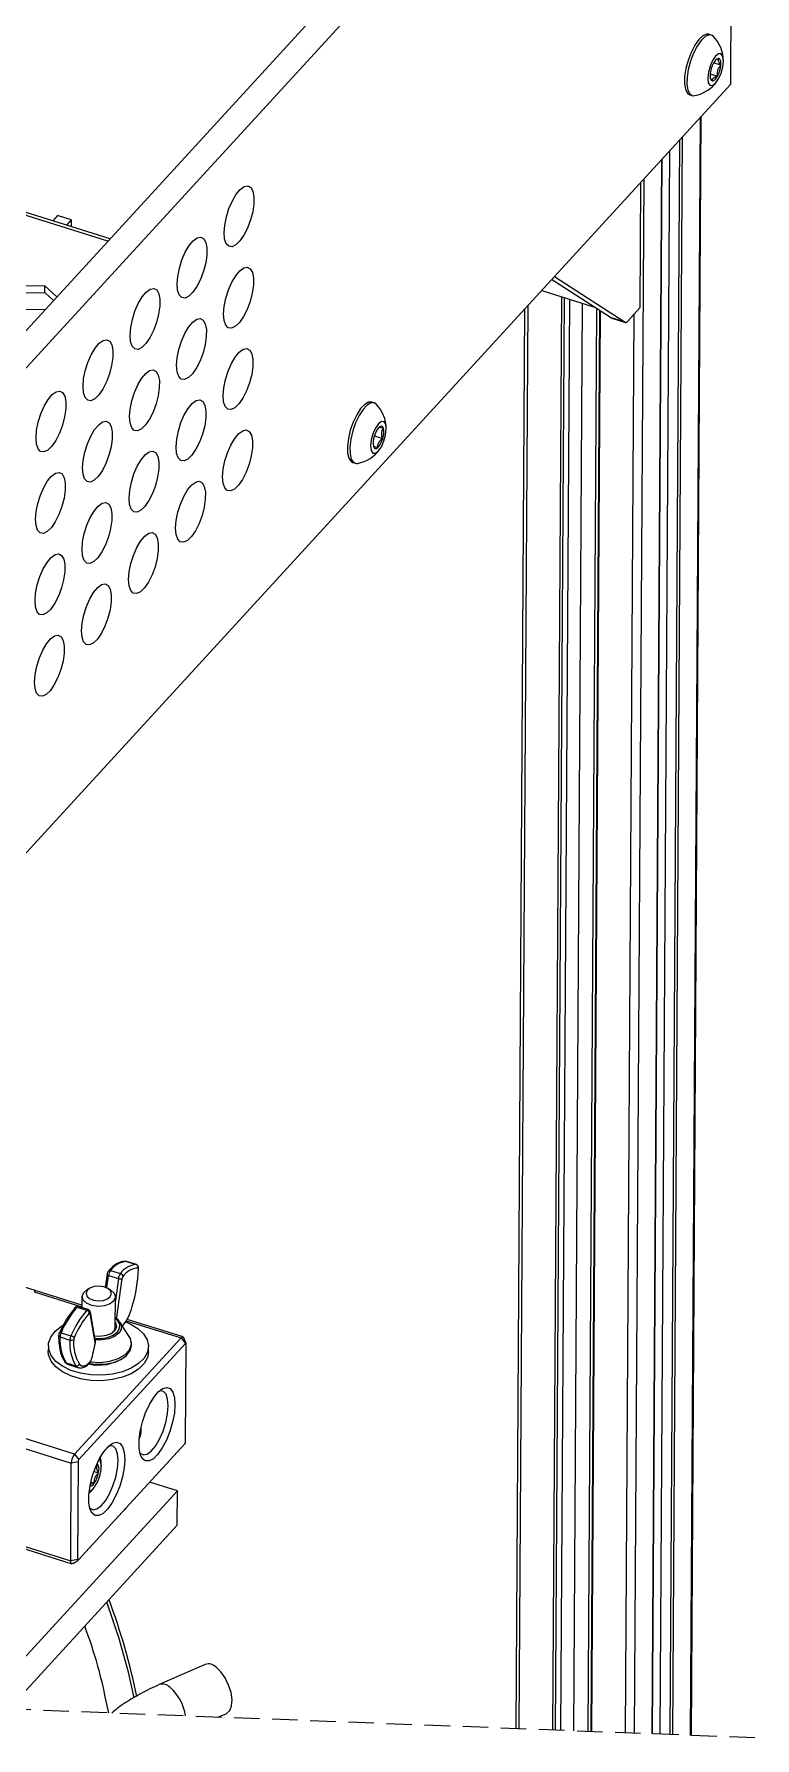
# Model space of a CAD drawing. Header units: millimetres. Extents: x -11 to 295, y 0 to 216.
# Drawn here: x 209.3 to 245.3, y 46.5 to 131.6 of the extents above; entities that cross this region are included whole.
import ezdxf

# ---------------------------------------------------------------- set-up
doc = ezdxf.new("R2010")
doc.units = ezdxf.units.MM
doc.linetypes.add('HIDDEN', pattern=[1.905, 1.27, -0.635])

msp = doc.modelspace()

# ---------------------------------------------------------------- linework, layer by layer
at = {"color": 7, "linetype": 'Continuous', "lineweight": 25}
for p, q in [((244.225, 151.547), (244.087, 129.034)), ((175.079, 77.995), (240.735, 149.6)), ((175.091, 79.865), (238.808, 149.357)), ((243.133, 131.508), (243.012, 131.546)), ((213.109, 121.329), (182.981, 130.79)), ((243.08, 129.576), (243.448, 129.46)), ((243.259, 130.125), (243.615, 130.013)), ((244.087, 129.034), (171.274, 49.623)), ((242.063, 128.525), (242.184, 128.487)), ((242.139, 46.606), (242.634, 127.45)), ((240.2, 46.681), (240.681, 125.32)), ((240.578, 46.666), (241.063, 125.736)), ((239.582, 117.905), (239.621, 124.163)), ((210.482, 122.495), (210.239, 122.23)), ((211.167, 122.28), (210.482, 122.495)), ((211.167, 122.28), (210.924, 122.015)), ((211.167, 122.28), (211.165, 121.94)), ((238.097, 117.397), (235.159, 119.297)), ((235.299, 119.45), (238.832, 117.166)), ((208.696, 118.632), (209.85, 118.651)), ((209.853, 118.989), (208.699, 118.971)), ((209.85, 118.651), (209.853, 118.989)), ((209.85, 118.651), (210.282, 118.246)), ((210.45, 118.429), (209.853, 118.989)), ((234.662, 118.755), (237.258, 117.939)), ((235.626, 46.857), (236.063, 118.315)), ((208.768, 117.806), (209.896, 117.824)), ((233.802, 117.817), (233.368, 46.944)), ((236.265, 46.832), (236.702, 118.114)), ((236.979, 46.805), (237.414, 117.839)), ((237.553, 117.749), (237.118, 46.799)), ((238.942, 117.208), (239.582, 117.905)), ((238.832, 117.166), (238.097, 117.397)), ((238.109, 117.392), (238.844, 117.161)), ((226.296, 113.145), (226.175, 113.183)), ((226.305, 111.498), (226.723, 111.367)), ((226.253, 110.983), (226.471, 110.914)), ((225.226, 110.162), (225.347, 110.124)), ((209.408, 68.809), (193.458, 73.817)), ((213.135, 69.828), (213.625, 69.674)), ((213.867, 70.274), (213.862, 70.274)), ((213.923, 70.272), (214.414, 70.118)), ((214.421, 70.116), (213.931, 70.27)), ((212.098, 68.943), (211.958, 68.865)), ((212.954, 69.632), (212.866, 68.99)), ((213.12, 68.858), (212.981, 68.938)), ((213.029, 69.573), (213.519, 69.419)), ((213.424, 67.383), (213.705, 69.421)), ((211.701, 68.089), (209.408, 68.809)), ((211.703, 68.518), (211.7, 67.969)), ((213.361, 66.989), (213.37, 68.508)), ((211.452, 67.993), (211.943, 67.839)), ((212.011, 67.871), (211.52, 68.025)), ((212.366, 66.229), (212.106, 67.677)), ((212.12, 67.74), (212.118, 67.749)), ((212.368, 66.355), (212.12, 67.74)), ((214.064, 66.533), (213.598, 67.245)), ((213.598, 67.245), (213.623, 67.202)), ((216.749, 66.503), (213.953, 67.382)), ((210.61, 66.503), (211.1, 66.349)), ((210.659, 66.711), (211.149, 66.557)), ((211.327, 60.65), (216.651, 66.456)), ((216.651, 66.456), (216.871, 66.184)), ((216.905, 66.185), (216.79, 66.46)), ((210.022, 66.06), (210.02, 65.789)), ((216.871, 66.184), (211.547, 60.377)), ((213.799, 65.476), (213.845, 65.512)), ((214.18, 66.152), (214.17, 66.246)), ((215.02, 65.759), (215.022, 66.03)), ((216.879, 61.282), (216.909, 66.159)), ((210.91, 65.215), (211.4, 65.061)), ((211.036, 65.124), (211.526, 64.97)), ((212.087, 65.208), (212.116, 65.24)), ((212.108, 65.264), (212.152, 65.312)), ((212.132, 65.263), (212.115, 65.241)), ((212.132, 65.263), (212.152, 65.312)), ((211.327, 60.65), (203.985, 62.955)), ((203.857, 62.505), (211.169, 60.208)), ((211.327, 60.65), (211.547, 60.377)), ((211.516, 55.365), (216.84, 61.172)), ((211.139, 55.331), (211.169, 60.208)), ((211.507, 60.267), (211.169, 60.208)), ((211.507, 60.267), (211.477, 55.39)), ((212.303, 59.794), (212.53, 59.723)), ((206.528, 47.979), (216.468, 58.819)), ((212.145, 59.252), (212.317, 59.198)), ((216.468, 58.819), (215.082, 59.255)), ((216.457, 57.099), (216.468, 58.819)), ((213.833, 57.893), (213.896, 57.933)), ((213.896, 57.961), (213.896, 57.933)), ((203.827, 57.628), (211.139, 55.331)), ((203.854, 57.49), (211.196, 55.184)), ((208.041, 47.92), (216.457, 57.099)), ((211.477, 55.39), (211.139, 55.331)), ((211.254, 55.197), (211.506, 55.356)), ((217.86, 50.152), (215.559, 49.145)), ((218.491, 47.517), (218.929, 47.709))]:
    msp.add_line(p, q, dxfattribs=at)
at = {"color": 8, "linetype": 'Continuous', "lineweight": 25}
for p, q in [((212.999, 121.209), (182.794, 130.694)), ((242.101, 46.607), (242.596, 127.408)), ((241.079, 46.647), (241.567, 126.286)), ((241.215, 46.642), (241.703, 126.434)), ((240.188, 46.681), (240.67, 125.307)), ((239.302, 46.715), (239.777, 124.334)), ((235.226, 46.872), (235.664, 118.44)), ((235.361, 46.867), (235.799, 118.398)), ((233.546, 46.937), (233.981, 118.012)), ((237.171, 46.797), (237.606, 117.715)), ((238.852, 46.733), (239.285, 117.582)), ((213.923, 70.272), (213.931, 70.27)), ((214.421, 70.116), (214.414, 70.118)), ((212.944, 68.957), (213.029, 69.573)), ((213.519, 69.419), (213.369, 68.328)), ((209.309, 68.762), (211.7, 68.011)), ((213.916, 67.315), (216.651, 66.456))]:
    msp.add_line(p, q, dxfattribs=at)
at = {"color": 7, "linetype": 'HIDDEN', "lineweight": 18}
msp.add_line((245.314, 46.484), (193.43, 48.484), dxfattribs=at)
at = {"color": 7, "linetype": 'Continuous', "lineweight": 25, "flags": 128}
for points in [[(243.012, 131.546), (242.898, 131.553), (242.709, 131.47), (242.508, 131.28), (242.308, 130.998), (242.126, 130.644), (241.974, 130.245), (241.864, 129.831), (241.804, 129.432), (241.798, 129.078), (241.847, 128.794)], [(243.238, 131.441), (243.182, 131.486), (243.02, 131.515), (242.831, 131.432), (242.629, 131.242), (242.43, 130.96), (242.247, 130.606), (242.095, 130.207), (241.985, 129.793), (241.925, 129.394), (241.919, 129.039), (241.968, 128.756)], [(242.955, 129.355), (242.983, 129.128), (243.067, 129.001), (243.193, 128.992), (243.342, 129.103), (243.492, 129.318), (243.62, 129.603), (243.707, 129.916), (243.738, 130.208), (243.71, 130.434), (243.627, 130.562), (243.501, 130.57), (243.351, 130.459), (243.201, 130.244), (243.073, 129.959), (242.987, 129.647), (242.955, 129.355)], [(243.514, 130.334), (243.485, 130.336), (243.453, 130.328), (243.42, 130.311), (243.385, 130.285), (243.35, 130.251), (243.314, 130.208), (243.279, 130.158), (243.246, 130.102)], [(243.615, 130.013), (243.618, 130.077), (243.616, 130.135), (243.609, 130.188), (243.598, 130.234), (243.583, 130.272), (243.564, 130.301), (243.541, 130.322), (243.514, 130.334)], [(243.078, 129.55), (243.075, 129.486), (243.077, 129.427), (243.084, 129.374), (243.095, 129.329), (243.11, 129.291), (243.13, 129.261), (243.153, 129.24), (243.179, 129.229)], [(243.179, 129.229), (243.208, 129.227), (243.24, 129.234), (243.273, 129.251), (243.308, 129.277), (243.343, 129.312), (243.379, 129.354), (243.414, 129.404), (243.448, 129.46)], [(241.847, 128.794), (241.947, 128.603), (242.063, 128.525)], [(241.968, 128.756), (242.069, 128.565), (242.213, 128.48), (242.309, 128.481)], [(218.828, 121.326), (218.803, 121.644), (218.833, 122.022), (218.916, 122.432), (219.045, 122.845), (219.213, 123.228), (219.405, 123.555), (219.607, 123.8), (219.806, 123.945), (219.985, 123.98), (220.132, 123.902), (220.236, 123.717), (220.289, 123.438), (220.286, 123.087), (220.23, 122.689), (220.122, 122.273), (219.972, 121.872), (219.791, 121.513), (219.592, 121.225), (219.389, 121.028), (219.199, 120.937), (219.034, 120.959), (218.907, 121.091), (218.828, 121.326)], [(216.48, 118.764), (216.454, 119.082), (216.484, 119.46), (216.567, 119.871), (216.697, 120.283), (216.864, 120.667), (217.056, 120.993), (217.259, 121.238), (217.457, 121.383), (217.636, 121.418), (217.783, 121.34), (217.887, 121.155), (217.94, 120.877), (217.938, 120.525), (217.881, 120.127), (217.773, 119.712), (217.623, 119.31), (217.442, 118.952), (217.243, 118.663), (217.04, 118.466), (216.85, 118.375), (216.685, 118.397), (216.559, 118.53), (216.48, 118.764)], [(218.804, 117.261), (218.778, 117.579), (218.808, 117.958), (218.891, 118.368), (219.021, 118.781), (219.188, 119.164), (219.38, 119.491), (219.583, 119.736), (219.781, 119.881), (219.96, 119.916), (220.107, 119.838), (220.211, 119.653), (220.264, 119.374), (220.261, 119.023), (220.205, 118.625), (220.097, 118.209), (219.947, 117.808), (219.766, 117.449), (219.567, 117.161), (219.364, 116.964), (219.174, 116.873), (219.009, 116.895), (218.882, 117.027), (218.804, 117.261)], [(214.131, 116.202), (214.105, 116.52), (214.135, 116.899), (214.218, 117.309), (214.348, 117.721), (214.515, 118.105), (214.707, 118.431), (214.91, 118.676), (215.108, 118.822), (215.288, 118.857), (215.435, 118.779), (215.538, 118.594), (215.591, 118.315), (215.589, 117.964), (215.532, 117.565), (215.425, 117.15), (215.275, 116.748), (215.093, 116.39), (214.894, 116.102), (214.692, 115.905), (214.501, 115.814), (214.336, 115.835), (214.21, 115.968), (214.131, 116.202)], [(216.455, 114.7), (216.429, 115.018), (216.459, 115.396), (216.542, 115.807), (216.672, 116.219), (216.839, 116.603), (217.031, 116.929), (217.234, 117.174), (217.432, 117.319), (217.611, 117.354), (217.758, 117.276), (217.862, 117.091), (217.915, 116.813), (217.913, 116.461), (217.856, 116.063), (217.748, 115.648), (217.599, 115.246), (217.417, 114.888), (217.218, 114.599), (217.015, 114.402), (216.825, 114.311), (216.66, 114.333), (216.534, 114.466), (216.455, 114.7)], [(238.109, 117.392), (238.108, 117.392), (238.097, 117.397)], [(238.832, 117.166), (238.843, 117.161), (238.856, 117.158), (238.869, 117.159), (238.883, 117.163), (238.897, 117.17), (238.912, 117.18), (238.927, 117.192), (238.942, 117.208)], [(211.782, 113.641), (211.756, 113.959), (211.786, 114.337), (211.869, 114.747), (211.999, 115.16), (212.166, 115.543), (212.358, 115.87), (212.561, 116.115), (212.759, 116.26), (212.939, 116.295), (213.086, 116.217), (213.189, 116.032), (213.242, 115.753), (213.24, 115.402), (213.183, 115.004), (213.076, 114.588), (212.926, 114.187), (212.745, 113.828), (212.545, 113.54), (212.343, 113.343), (212.152, 113.252), (211.987, 113.274), (211.861, 113.407), (211.782, 113.641)], [(218.779, 113.197), (218.753, 113.515), (218.783, 113.894), (218.866, 114.304), (218.996, 114.717), (219.163, 115.1), (219.355, 115.427), (219.558, 115.672), (219.756, 115.817), (219.935, 115.852), (220.082, 115.774), (220.186, 115.589), (220.239, 115.31), (220.237, 114.959), (220.18, 114.561), (220.072, 114.145), (219.922, 113.744), (219.741, 113.385), (219.542, 113.097), (219.339, 112.9), (219.149, 112.809), (218.984, 112.831), (218.858, 112.963), (218.779, 113.197)], [(214.106, 112.138), (214.08, 112.456), (214.11, 112.834), (214.193, 113.245), (214.323, 113.657), (214.49, 114.041), (214.682, 114.367), (214.885, 114.612), (215.083, 114.758), (215.263, 114.793), (215.41, 114.715), (215.513, 114.53), (215.566, 114.251), (215.564, 113.9), (215.507, 113.501), (215.4, 113.086), (215.25, 112.684), (215.068, 112.326), (214.869, 112.038), (214.667, 111.841), (214.476, 111.75), (214.311, 111.771), (214.185, 111.904), (214.106, 112.138)], [(209.433, 111.079), (209.408, 111.397), (209.437, 111.775), (209.52, 112.186), (209.65, 112.598), (209.817, 112.982), (210.009, 113.308), (210.212, 113.553), (210.411, 113.698), (210.59, 113.733), (210.737, 113.655), (210.841, 113.47), (210.893, 113.192), (210.891, 112.84), (210.834, 112.442), (210.727, 112.027), (210.577, 111.625), (210.396, 111.267), (210.196, 110.978), (209.994, 110.781), (209.803, 110.69), (209.639, 110.712), (209.512, 110.845), (209.433, 111.079)], [(216.43, 110.636), (216.404, 110.954), (216.434, 111.332), (216.517, 111.743), (216.647, 112.155), (216.814, 112.539), (217.006, 112.865), (217.209, 113.11), (217.407, 113.255), (217.587, 113.29), (217.734, 113.212), (217.837, 113.027), (217.89, 112.748), (217.888, 112.397), (217.831, 111.999), (217.724, 111.584), (217.574, 111.182), (217.392, 110.824), (217.193, 110.535), (216.991, 110.338), (216.8, 110.247), (216.635, 110.269), (216.509, 110.402), (216.43, 110.636)], [(226.175, 113.183), (226.016, 113.18), (225.823, 113.069), (225.62, 112.855), (225.424, 112.552)], [(225.424, 112.552), (225.248, 112.185), (225.105, 111.779), (225.007, 111.366), (224.96, 110.975), (224.968, 110.636), (225.03, 110.374), (225.142, 110.209), (225.226, 110.162)], [(225.545, 112.514), (225.369, 112.147), (225.227, 111.741), (225.128, 111.328), (225.081, 110.937), (225.089, 110.598), (225.152, 110.336), (225.264, 110.17), (225.417, 110.113), (225.472, 110.118)], [(226.401, 113.078), (226.307, 113.141), (226.137, 113.142), (225.944, 113.031), (225.742, 112.816), (225.545, 112.514)], [(211.757, 109.577), (211.732, 109.894), (211.761, 110.273), (211.844, 110.683), (211.974, 111.096), (212.141, 111.479), (212.333, 111.806), (212.536, 112.051), (212.735, 112.196), (212.914, 112.231), (213.061, 112.153), (213.164, 111.968), (213.217, 111.689), (213.215, 111.338), (213.158, 110.94), (213.051, 110.524), (212.901, 110.123), (212.72, 109.764), (212.52, 109.476), (212.318, 109.279), (212.127, 109.188), (211.963, 109.21), (211.836, 109.342), (211.757, 109.577)], [(218.754, 109.133), (218.728, 109.451), (218.758, 109.83), (218.841, 110.24), (218.971, 110.652), (219.138, 111.036), (219.33, 111.362), (219.533, 111.607), (219.731, 111.753), (219.911, 111.788), (220.057, 111.71), (220.161, 111.525), (220.214, 111.246), (220.212, 110.895), (220.155, 110.497), (220.047, 110.081), (219.898, 109.679), (219.716, 109.321), (219.517, 109.033), (219.315, 108.836), (219.124, 108.745), (218.959, 108.766), (218.833, 108.899), (218.754, 109.133)], [(226.514, 112.096), (226.364, 111.881), (226.236, 111.596), (226.15, 111.284), (226.118, 110.992), (226.146, 110.765), (226.23, 110.638), (226.356, 110.629), (226.505, 110.741), (226.655, 110.955), (226.783, 111.241), (226.87, 111.553), (226.901, 111.845), (226.873, 112.072), (226.79, 112.199), (226.664, 112.208), (226.514, 112.096)], [(226.761, 111.871), (226.746, 111.909), (226.727, 111.939), (226.704, 111.959), (226.677, 111.971), (226.648, 111.973), (226.616, 111.965), (226.583, 111.948), (226.548, 111.923)], [(214.081, 108.074), (214.056, 108.392), (214.085, 108.77), (214.168, 109.181), (214.298, 109.593), (214.465, 109.977), (214.657, 110.303), (214.86, 110.548), (215.058, 110.694), (215.238, 110.729), (215.385, 110.651), (215.488, 110.465), (215.541, 110.187), (215.539, 109.835), (215.482, 109.437), (215.375, 109.022), (215.225, 108.62), (215.044, 108.262), (214.844, 107.974), (214.642, 107.777), (214.451, 107.686), (214.286, 107.707), (214.16, 107.84), (214.081, 108.074)], [(226.258, 110.966), (226.273, 110.928), (226.293, 110.898), (226.316, 110.878), (226.342, 110.866), (226.371, 110.864), (226.403, 110.872), (226.436, 110.888), (226.471, 110.914)], [(209.408, 107.015), (209.383, 107.333), (209.413, 107.711), (209.495, 108.122), (209.625, 108.534), (209.792, 108.918), (209.985, 109.244), (210.187, 109.489), (210.386, 109.634), (210.565, 109.669), (210.712, 109.591), (210.816, 109.406), (210.868, 109.128), (210.866, 108.776), (210.809, 108.378), (210.702, 107.963), (210.552, 107.561), (210.371, 107.203), (210.172, 106.914), (209.969, 106.717), (209.778, 106.626), (209.614, 106.648), (209.487, 106.781), (209.408, 107.015)], [(216.405, 106.572), (216.379, 106.89), (216.409, 107.268), (216.492, 107.678), (216.622, 108.091), (216.789, 108.474), (216.981, 108.801), (217.184, 109.046), (217.382, 109.191), (217.562, 109.226), (217.709, 109.148), (217.812, 108.963), (217.865, 108.684), (217.863, 108.333), (217.806, 107.935), (217.699, 107.52), (217.549, 107.118), (217.367, 106.759), (217.168, 106.471), (216.966, 106.274), (216.775, 106.183), (216.61, 106.205), (216.484, 106.338), (216.405, 106.572)], [(211.732, 105.512), (211.707, 105.83), (211.736, 106.209), (211.819, 106.619), (211.949, 107.032), (212.116, 107.415), (212.308, 107.742), (212.511, 107.987), (212.71, 108.132), (212.889, 108.167), (213.036, 108.089), (213.14, 107.904), (213.192, 107.625), (213.19, 107.274), (213.133, 106.876), (213.026, 106.46), (212.876, 106.059), (212.695, 105.7), (212.495, 105.412), (212.293, 105.215), (212.102, 105.124), (211.938, 105.146), (211.811, 105.278), (211.732, 105.512)], [(214.056, 104.01), (214.031, 104.328), (214.06, 104.706), (214.143, 105.117), (214.273, 105.529), (214.44, 105.913), (214.632, 106.239), (214.835, 106.484), (215.034, 106.63), (215.213, 106.664), (215.36, 106.587), (215.464, 106.401), (215.516, 106.123), (215.514, 105.771), (215.457, 105.373), (215.35, 104.958), (215.2, 104.556), (215.019, 104.198), (214.819, 103.909), (214.617, 103.712), (214.426, 103.621), (214.262, 103.643), (214.135, 103.776), (214.056, 104.01)], [(209.383, 102.951), (209.358, 103.269), (209.388, 103.647), (209.471, 104.058), (209.6, 104.47), (209.768, 104.854), (209.96, 105.18), (210.162, 105.425), (210.361, 105.57), (210.54, 105.605), (210.687, 105.527), (210.791, 105.342), (210.844, 105.064), (210.841, 104.712), (210.785, 104.314), (210.677, 103.899), (210.527, 103.497), (210.346, 103.139), (210.147, 102.85), (209.944, 102.653), (209.754, 102.562), (209.589, 102.584), (209.462, 102.717), (209.383, 102.951)], [(211.707, 101.448), (211.682, 101.766), (211.712, 102.145), (211.794, 102.555), (211.924, 102.968), (212.091, 103.351), (212.284, 103.678), (212.486, 103.922), (212.685, 104.068), (212.864, 104.103), (213.011, 104.025), (213.115, 103.84), (213.167, 103.561), (213.165, 103.21), (213.108, 102.812), (213.001, 102.396), (212.851, 101.995), (212.67, 101.636), (212.471, 101.348), (212.268, 101.151), (212.077, 101.06), (211.913, 101.081), (211.786, 101.214), (211.707, 101.448)], [(209.359, 98.887), (209.333, 99.205), (209.363, 99.583), (209.446, 99.994), (209.576, 100.406), (209.743, 100.79), (209.935, 101.116), (210.138, 101.361), (210.336, 101.506), (210.515, 101.541), (210.662, 101.463), (210.766, 101.278), (210.819, 100.999), (210.816, 100.648), (210.76, 100.25), (210.652, 99.835), (210.502, 99.433), (210.321, 99.075), (210.122, 98.786), (209.919, 98.589), (209.729, 98.498), (209.564, 98.52), (209.437, 98.653), (209.359, 98.887)], [(213.923, 70.272), (213.899, 70.277), (213.876, 70.277)], [(214.499, 69.946), (214.503, 69.945), (214.507, 69.943), (214.51, 69.939), (214.513, 69.934), (214.515, 69.928), (214.517, 69.921), (214.518, 69.913), (214.518, 69.904)], [(212.278, 68.34), (212.519, 68.307), (212.763, 68.33), (212.972, 68.406), (213.115, 68.522), (213.171, 68.663), (213.13, 68.805), (212.999, 68.927), (212.797, 69.011), (212.556, 69.045), (212.313, 69.022), (212.103, 68.946), (211.96, 68.829), (211.905, 68.689), (211.946, 68.547), (212.077, 68.425), (212.278, 68.34)], [(212.955, 69.623), (212.955, 69.623), (212.954, 69.632)], [(212.512, 68.028), (212.195, 68.072), (211.93, 68.183), (211.758, 68.344), (211.704, 68.531), (211.777, 68.715), (211.958, 68.865)], [(213.12, 68.858), (213.143, 68.844), (213.316, 68.683), (213.37, 68.496), (213.297, 68.311), (213.108, 68.158), (212.833, 68.058), (212.512, 68.028)], [(213.884, 67.26), (214.115, 67.161), (214.492, 66.934), (214.776, 66.665), (214.956, 66.367), (215.021, 66.054), (214.97, 65.741), (214.804, 65.442), (214.532, 65.171), (214.165, 64.941), (213.722, 64.763), (213.222, 64.644), (212.69, 64.591), (212.15, 64.606), (211.627, 64.689), (211.146, 64.835)], [(212.106, 67.677), (212.104, 67.686), (212.101, 67.693), (212.096, 67.698), (212.091, 67.701), (212.085, 67.701), (212.079, 67.698), (212.072, 67.694), (212.065, 67.687)], [(213.362, 67.242), (213.375, 67.221), (213.427, 67.031), (213.358, 66.843), (213.176, 66.683), (212.907, 66.572), (212.587, 66.525), (212.336, 66.537)], [(211.146, 64.835), (210.73, 65.037), (210.397, 65.286), (210.163, 65.571), (210.04, 65.878), (210.033, 66.193), (210.142, 66.501), (210.363, 66.788), (210.684, 67.04), (210.762, 67.087)], [(210.537, 66.564), (210.537, 66.567), (210.536, 66.577)], [(212.132, 65.263), (212.613, 65.235), (213.086, 65.29), (213.51, 65.421), (213.851, 65.619), (214.077, 65.867), (214.171, 66.142), (214.124, 66.422), (214.064, 66.533)], [(216.651, 66.456), (216.682, 66.485), (216.711, 66.501), (216.738, 66.506), (216.761, 66.498), (216.781, 66.478), (216.79, 66.46)], [(211.145, 64.564), (210.728, 64.766), (210.395, 65.015), (210.162, 65.3), (210.038, 65.607), (210.02, 65.789)], [(215.02, 65.759), (214.968, 65.47), (214.803, 65.171), (214.53, 64.9), (214.164, 64.67), (213.72, 64.492), (213.221, 64.373), (212.689, 64.321), (212.148, 64.336), (211.626, 64.418), (211.145, 64.564)], [(212.062, 65.174), (212.391, 65.138), (212.842, 65.151), (213.27, 65.235), (213.642, 65.383), (213.931, 65.584), (214.116, 65.824), (214.182, 66.084), (214.18, 66.152)], [(216.909, 66.159), (216.909, 66.171), (216.907, 66.182), (216.903, 66.189), (216.898, 66.194), (216.892, 66.196), (216.886, 66.195), (216.878, 66.191), (216.871, 66.184)], [(211.576, 65.147), (211.625, 65.098), (211.681, 65.067), (211.742, 65.055), (211.809, 65.06), (211.88, 65.085), (211.954, 65.127), (212.03, 65.187), (212.108, 65.264)], [(216.32, 63.479), (216.346, 63.123), (216.316, 62.704), (216.23, 62.251), (216.096, 61.79), (215.92, 61.351), (215.715, 60.963), (215.493, 60.648), (215.268, 60.426), (215.054, 60.313), (214.865, 60.314), (214.712, 60.431), (214.605, 60.654), (214.552, 60.971), (214.554, 61.362), (214.612, 61.801), (214.723, 62.262), (214.879, 62.715), (215.071, 63.132), (215.287, 63.487), (215.512, 63.757), (215.733, 63.926), (215.936, 63.982), (216.109, 63.923), (216.24, 63.752), (216.32, 63.479)], [(216.008, 63.064), (215.981, 63.398), (215.899, 63.643), (215.766, 63.783), (215.593, 63.806), (215.552, 63.795)], [(214.587, 60.722), (214.613, 60.693), (214.767, 60.611), (214.955, 60.648), (215.164, 60.8), (215.376, 61.057), (215.578, 61.4), (215.754, 61.803), (215.89, 62.236), (215.977, 62.667), (216.008, 63.064)], [(213.815, 60.747), (213.841, 60.39), (213.81, 59.972), (213.725, 59.518), (213.59, 59.058), (213.415, 58.619), (213.21, 58.23), (212.988, 57.915), (212.763, 57.694), (212.549, 57.581), (212.359, 57.582), (212.207, 57.698), (212.1, 57.922), (212.046, 58.239), (212.049, 58.629), (212.107, 59.069), (212.218, 59.53), (212.374, 59.983), (212.566, 60.4), (212.781, 60.755), (213.007, 61.025), (213.228, 61.193), (213.431, 61.25), (213.603, 61.191), (213.734, 61.019), (213.815, 60.747)], [(213.503, 60.331), (213.476, 60.665), (213.393, 60.911), (213.26, 61.05), (213.087, 61.073), (213.047, 61.063)], [(212.067, 58.816), (212.182, 58.857), (212.335, 59.013), (212.479, 59.26), (212.592, 59.561), (212.658, 59.871), (212.666, 60.142), (212.615, 60.333), (212.563, 60.394)], [(212.082, 57.99), (212.107, 57.96), (212.262, 57.878), (212.45, 57.915), (212.658, 58.068), (212.871, 58.325), (213.073, 58.668), (213.248, 59.07), (213.385, 59.503), (213.472, 59.934), (213.503, 60.331)], [(212.492, 60.141), (212.468, 60.16), (212.452, 60.167)], [(211.254, 55.197), (211.234, 55.186), (211.207, 55.182), (211.184, 55.19), (211.165, 55.21), (211.15, 55.241), (211.142, 55.282), (211.139, 55.331)], [(211.477, 55.39), (211.478, 55.378), (211.48, 55.367), (211.484, 55.36), (211.488, 55.355), (211.494, 55.353), (211.501, 55.354), (211.508, 55.358), (211.516, 55.365)], [(218.929, 47.709), (218.937, 47.713), (219.089, 47.85), (219.178, 48.083), (219.198, 48.391), (219.147, 48.747), (219.028, 49.12), (218.853, 49.476), (218.638, 49.783), (218.401, 50.014)]]:
    msp.add_lwpolyline(points, dxfattribs=at)
at = {"color": 8, "linetype": 'Continuous', "lineweight": 25, "flags": 128}
for points in [[(211.943, 67.839), (211.96, 67.855), (211.978, 67.867), (211.994, 67.872), (212.009, 67.872), (212.01, 67.871)], [(212.354, 66.434), (212.654, 66.429), (212.983, 66.483), (213.266, 66.594), (213.473, 66.752), (213.583, 66.94), (213.586, 67.14), (213.48, 67.33), (213.363, 67.435)], [(213.623, 67.202), (213.665, 67.087), (213.654, 66.884), (213.539, 66.693), (213.331, 66.531), (213.048, 66.414), (212.717, 66.352), (212.369, 66.35)]]:
    msp.add_lwpolyline(points, dxfattribs=at)
at = {"color": 7, "linetype": 'Continuous', "lineweight": 25}
for centre, radius, start, end in [((241.976, 130.212), 1.762, 0.33958, 44.24643), ((244.492, 129.422), 1.419, 151.3891, 174.85481), ((242.202, 130.14), 1.419, 331.38721, 354.85481), ((241.976, 130.212), 1.762, 280.88693, 324.79273), ((225.139, 111.849), 1.762, 0.34066, 44.24631), ((227.188, 111.148), 0.948, 160.17399, 191.09215), ((227.285, 111.217), 1.02, 136.21072, 165.61613), ((225.831, 111.689), 0.948, 340.17592, 11.09014), ((225.139, 111.849), 1.762, 280.88706, 324.79224), ((225.735, 111.62), 1.02, 316.21192, 345.61493), ((213.534, 69.512), 0.509, 141.67527, 173.06364), ((214.013, 69.191), 1.084, 94.72848, 144.06919), ((214.503, 69.037), 1.084, 94.72848, 144.06919), ((214.584, 68.915), 1.034, 94.72827, 144.06924), ((207.542, 70.074), 6.978, 342.88707, 358.60516), ((214.366, 69.987), 0.139, 342.80268, 70.11961), ((214.41, 70.081), 0.0369, 43.59446, 71.91974), ((214.481, 69.942), 0.0527, 313.89221, 12.0707), ((214.024, 69.358), 0.509, 141.67655, 173.06236), ((213.611, 69.667), 0.263, 249.70179, 290.92354), ((213.575, 69.508), 0.173, 4.57217, 73.1165), ((213.907, 69.396), 0.203, 141.67625, 173.06553), ((209.395, 68.709), 0.101, 82.91831, 148.30924), ((214.843, 64.896), 4.634, 139.30265, 157.14672), ((215.136, 64.825), 4.858, 139.30239, 157.14669), ((215.626, 64.671), 4.858, 139.30238, 157.14703), ((215.578, 64.665), 4.634, 139.30206, 157.14731), ((211.408, 67.921), 0.0787, 130.77882, 181.78087), ((211.893, 67.673), 0.173, 4.57191, 73.11675), ((211.406, 68.783), 2.907, 323.15396, 344.79715), ((212.748, 66.322), 2.145, 175.1632, 211.07214), ((211.157, 66.485), 0.548, 155.52418, 178.05591), ((211.647, 66.331), 0.547, 155.51986, 178.05764), ((211.165, 66.533), 0.194, 250.50748, 309.21508), ((211.06, 66.222), 0.347, 44.47667, 75.10041), ((213.338, 66.208), 2.057, 175.16365, 211.07143), ((211.507, 66.374), 0.219, 155.51687, 178.06198), ((212.962, 67.02), 0.4, 294.72037, 355.64131), ((213.238, 66.168), 2.145, 175.1632, 211.07214), ((211.439, 65.204), 0.148, 254.75393, 337.40028), ((212.545, 67.376), 2.276, 257.10717, 303.40942), ((212.027, 65.262), 0.0811, 318.62111, 1.22272), ((216.695, 61.286), 0.185, 321.80102, 358.77752), ((211.909, 60.193), 0.74, 141.79958, 178.78011), ((210.908, 60.047), 1.762, 0.34069, 14.50299), ((211.692, 60.263), 0.185, 141.79743, 178.78566), ((211.211, 59.953), 1.339, 325.69791, 350.10887), ((212.011, 59.885), 0.544, 342.62137, 27.9994), ((210.908, 60.047), 1.762, 309.8255, 324.79332), ((212.103, 59.304), 0.239, 270.76665, 333.59823), ((182.36, 41.936), 32.759, 11.6474, 20.45808), ((218.02, 49.651), 0.527, 43.69725, 107.74401)]:
    msp.add_arc(centre, radius, start, end, dxfattribs=at)
at = {"color": 8, "linetype": 'Continuous', "lineweight": 25}
for centre, radius, start, end in [((213.098, 69.735), 0.0994, 68.19824, 126.63137), ((213.046, 69.679), 0.106, 211.46938, 260.92295), ((211.415, 67.9), 0.0995, 68.21457, 126.41608), ((211.513, 67.954), 0.0714, 83.64024, 147.58902), ((212.035, 67.726), 0.0861, 325.37119, 9.37459), ((210.628, 66.598), 0.0963, 200.4784, 259.34577), ((210.605, 66.604), 0.12, 63.64692, 105.87829), ((210.944, 65.325), 0.115, 218.56605, 252.92901), ((211.115, 65.366), 0.254, 216.28693, 251.84735), ((211.607, 65.213), 0.256, 216.37291, 249.55881), ((182.222, 41.801), 32.781, 11.75706, 20.45675), ((215.72, 48.644), 0.526, 43.69166, 107.79183), ((214.668, 47.315), 2.217, 6.85987, 49.75181)]:
    msp.add_arc(centre, radius, start, end, dxfattribs=at)
at = {"color": 7, "linetype": 'Continuous', "lineweight": 25}
for points, knots in [([(243.514, 130.334), (243.48, 130.324), (243.422, 130.306), (243.369, 130.276), (243.347, 130.263)], [0, 0, 0, 0, 0.5809353, 1, 1, 1, 1]), ([(243.615, 130.013), (243.596, 130.035), (243.549, 130.091), (243.489, 130.181), (243.484, 130.28), (243.507, 130.321), (243.514, 130.334)], [0, 0, 0, 0, 0.241436, 0.609367, 0.885149, 1, 1, 1, 1]), ([(243.073, 129.388), (243.089, 129.356), (243.117, 129.299), (243.16, 129.251), (243.179, 129.229)], [0, 0, 0, 0, 0.544708, 1, 1, 1, 1]), ([(243.179, 129.229), (243.182, 129.25), (243.187, 129.295), (243.237, 129.37), (243.331, 129.424), (243.409, 129.448), (243.448, 129.46)], [0, 0, 0, 0, 0.166168, 0.35378, 0.683889, 1, 1, 1, 1]), ([(243.448, 129.46), (243.443, 129.503), (243.434, 129.591), (243.45, 129.742), (243.512, 129.889), (243.584, 129.975), (243.615, 130.013)], [0, 0, 0, 0, 0.216075, 0.440964, 0.753735, 1, 1, 1, 1]), ([(226.761, 111.871), (226.732, 111.879), (226.679, 111.894), (226.609, 111.913), (226.568, 111.922), (226.552, 111.925)], [0, 0, 0, 0, 0.424392, 0.768847, 1, 1, 1, 1]), ([(226.723, 111.367), (226.71, 111.406), (226.683, 111.485), (226.665, 111.62), (226.69, 111.757), (226.74, 111.837), (226.761, 111.871)], [0, 0, 0, 0, 0.2351074, 0.4688503, 0.7716264, 1, 1, 1, 1]), ([(226.258, 110.966), (226.258, 110.967), (226.259, 110.977), (226.316, 110.946), (226.371, 110.947), (226.436, 110.926), (226.471, 110.914)], [0, 0, 0, 0, 0.013925, 0.130565, 0.534113, 1, 1, 1, 1]), ([(226.471, 110.914), (226.472, 110.945), (226.474, 111.031), (226.523, 111.177), (226.625, 111.292), (226.699, 111.349), (226.723, 111.367)], [0, 0, 0, 0, 0.167518, 0.480916, 0.831832, 1, 1, 1, 1]), ([(213.038, 69.815), (213.029, 69.803), (213.007, 69.776), (212.984, 69.728), (212.965, 69.677), (212.958, 69.641), (212.955, 69.623)], [0, 0, 0, 0, 0.223848, 0.480501, 0.747336, 1, 1, 1, 1]), ([(213.589, 70.215), (213.558, 70.206), (213.424, 70.164), (213.237, 70.015), (213.097, 69.874), (213.032, 69.808)], [0, 0, 0, 0, 0.1401822, 0.6019914, 1, 1, 1, 1]), ([(213.897, 70.277), (213.847, 70.278), (213.74, 70.28), (213.641, 70.238), (213.589, 70.215)], [0, 0, 0, 0, 0.46638, 1, 1, 1, 1]), ([(214.533, 69.953), (214.531, 69.968), (214.525, 69.999), (214.505, 70.042), (214.476, 70.081), (214.45, 70.098), (214.436, 70.107)], [0, 0, 0, 0, 0.242469, 0.497692, 0.752571, 1, 1, 1, 1]), ([(211.519, 68.026), (211.505, 68.029), (211.476, 68.034), (211.432, 68.026), (211.39, 68.009), (211.367, 67.99), (211.356, 67.98)], [0, 0, 0, 0, 0.246118, 0.496663, 0.750468, 1, 1, 1, 1]), ([(212.119, 67.748), (212.114, 67.762), (212.106, 67.79), (212.082, 67.826), (212.05, 67.856), (212.023, 67.866), (212.01, 67.872)], [0, 0, 0, 0, 0.2499009, 0.5030145, 0.7531772, 1, 1, 1, 1]), ([(213.614, 67.196), (213.594, 67.237), (213.537, 67.351), (213.43, 67.421), (213.361, 67.467)], [0, 0, 0, 0, 0.363097, 1, 1, 1, 1]), ([(210.536, 66.575), (210.537, 66.492), (210.539, 66.265), (210.58, 65.914), (210.671, 65.542), (210.796, 65.344), (210.854, 65.253)], [0, 0, 0, 0, 0.179868, 0.494019, 0.767541, 1, 1, 1, 1]), ([(210.572, 66.719), (210.567, 66.707), (210.557, 66.681), (210.546, 66.642), (210.539, 66.603), (210.538, 66.577), (210.537, 66.564)], [0, 0, 0, 0, 0.253216, 0.513018, 0.766166, 1, 1, 1, 1]), ([(212.366, 66.229), (212.363, 66.218), (212.291, 65.912), (212.22, 65.607), (212.152, 65.312)], [0, 0, 0, 0, 0.035758, 1, 1, 1, 1]), ([(212.366, 66.229), (212.369, 66.246), (212.376, 66.286), (212.372, 66.327), (212.369, 66.35)], [0, 0, 0, 0, 0.418551, 1, 1, 1, 1]), ([(210.854, 65.253), (210.882, 65.22), (210.934, 65.16), (211.012, 65.141), (211.047, 65.133)], [0, 0, 0, 0, 0.543755, 1, 1, 1, 1]), ([(211.516, 64.986), (211.547, 64.973), (211.636, 64.935), (211.81, 64.984), (211.966, 65.084), (212.052, 65.172), (212.087, 65.208)], [0, 0, 0, 0, 0.148691, 0.438558, 0.768622, 1, 1, 1, 1]), ([(214.57, 61.42), (214.597, 61.495), (214.661, 61.677), (214.658, 61.871), (214.656, 61.985)], [0, 0, 0, 0, 0.410649, 1, 1, 1, 1]), ([(212.317, 59.198), (212.318, 59.283), (212.319, 59.432), (212.418, 59.608), (212.496, 59.687), (212.53, 59.723)], [0, 0, 0, 0, 0.42955, 0.745604, 1, 1, 1, 1]), ([(212.53, 59.723), (212.515, 59.75), (212.474, 59.823), (212.431, 59.947), (212.449, 60.068), (212.482, 60.124), (212.492, 60.141)], [0, 0, 0, 0, 0.214738, 0.56414, 0.868052, 1, 1, 1, 1]), ([(212.131, 59.166), (212.157, 59.174), (212.217, 59.194), (212.281, 59.197), (212.317, 59.198)], [0, 0, 0, 0, 0.421426, 1, 1, 1, 1]), ([(215.559, 49.145), (215.401, 49.074), (214.953, 48.872), (214.253, 48.486), (213.617, 48.082), (213.285, 47.803), (213.189, 47.722)], [0, 0, 0, 0, 0.187553, 0.531317, 0.863795, 1, 1, 1, 1])]:
    msp.add_open_spline(points, degree=3, knots=knots, dxfattribs=at)
at = {"color": 8, "linetype": 'Continuous', "lineweight": 25}
msp.add_open_spline([(213.038, 47.728), (212.875, 48.515), (212.572, 49.988), (212.077, 51.409), (211.846, 52.07)], degree=3, knots=[0, 0, 0, 0, 0.534001, 1, 1, 1, 1], dxfattribs=at)

doc.saveas('drawing.dxf')
